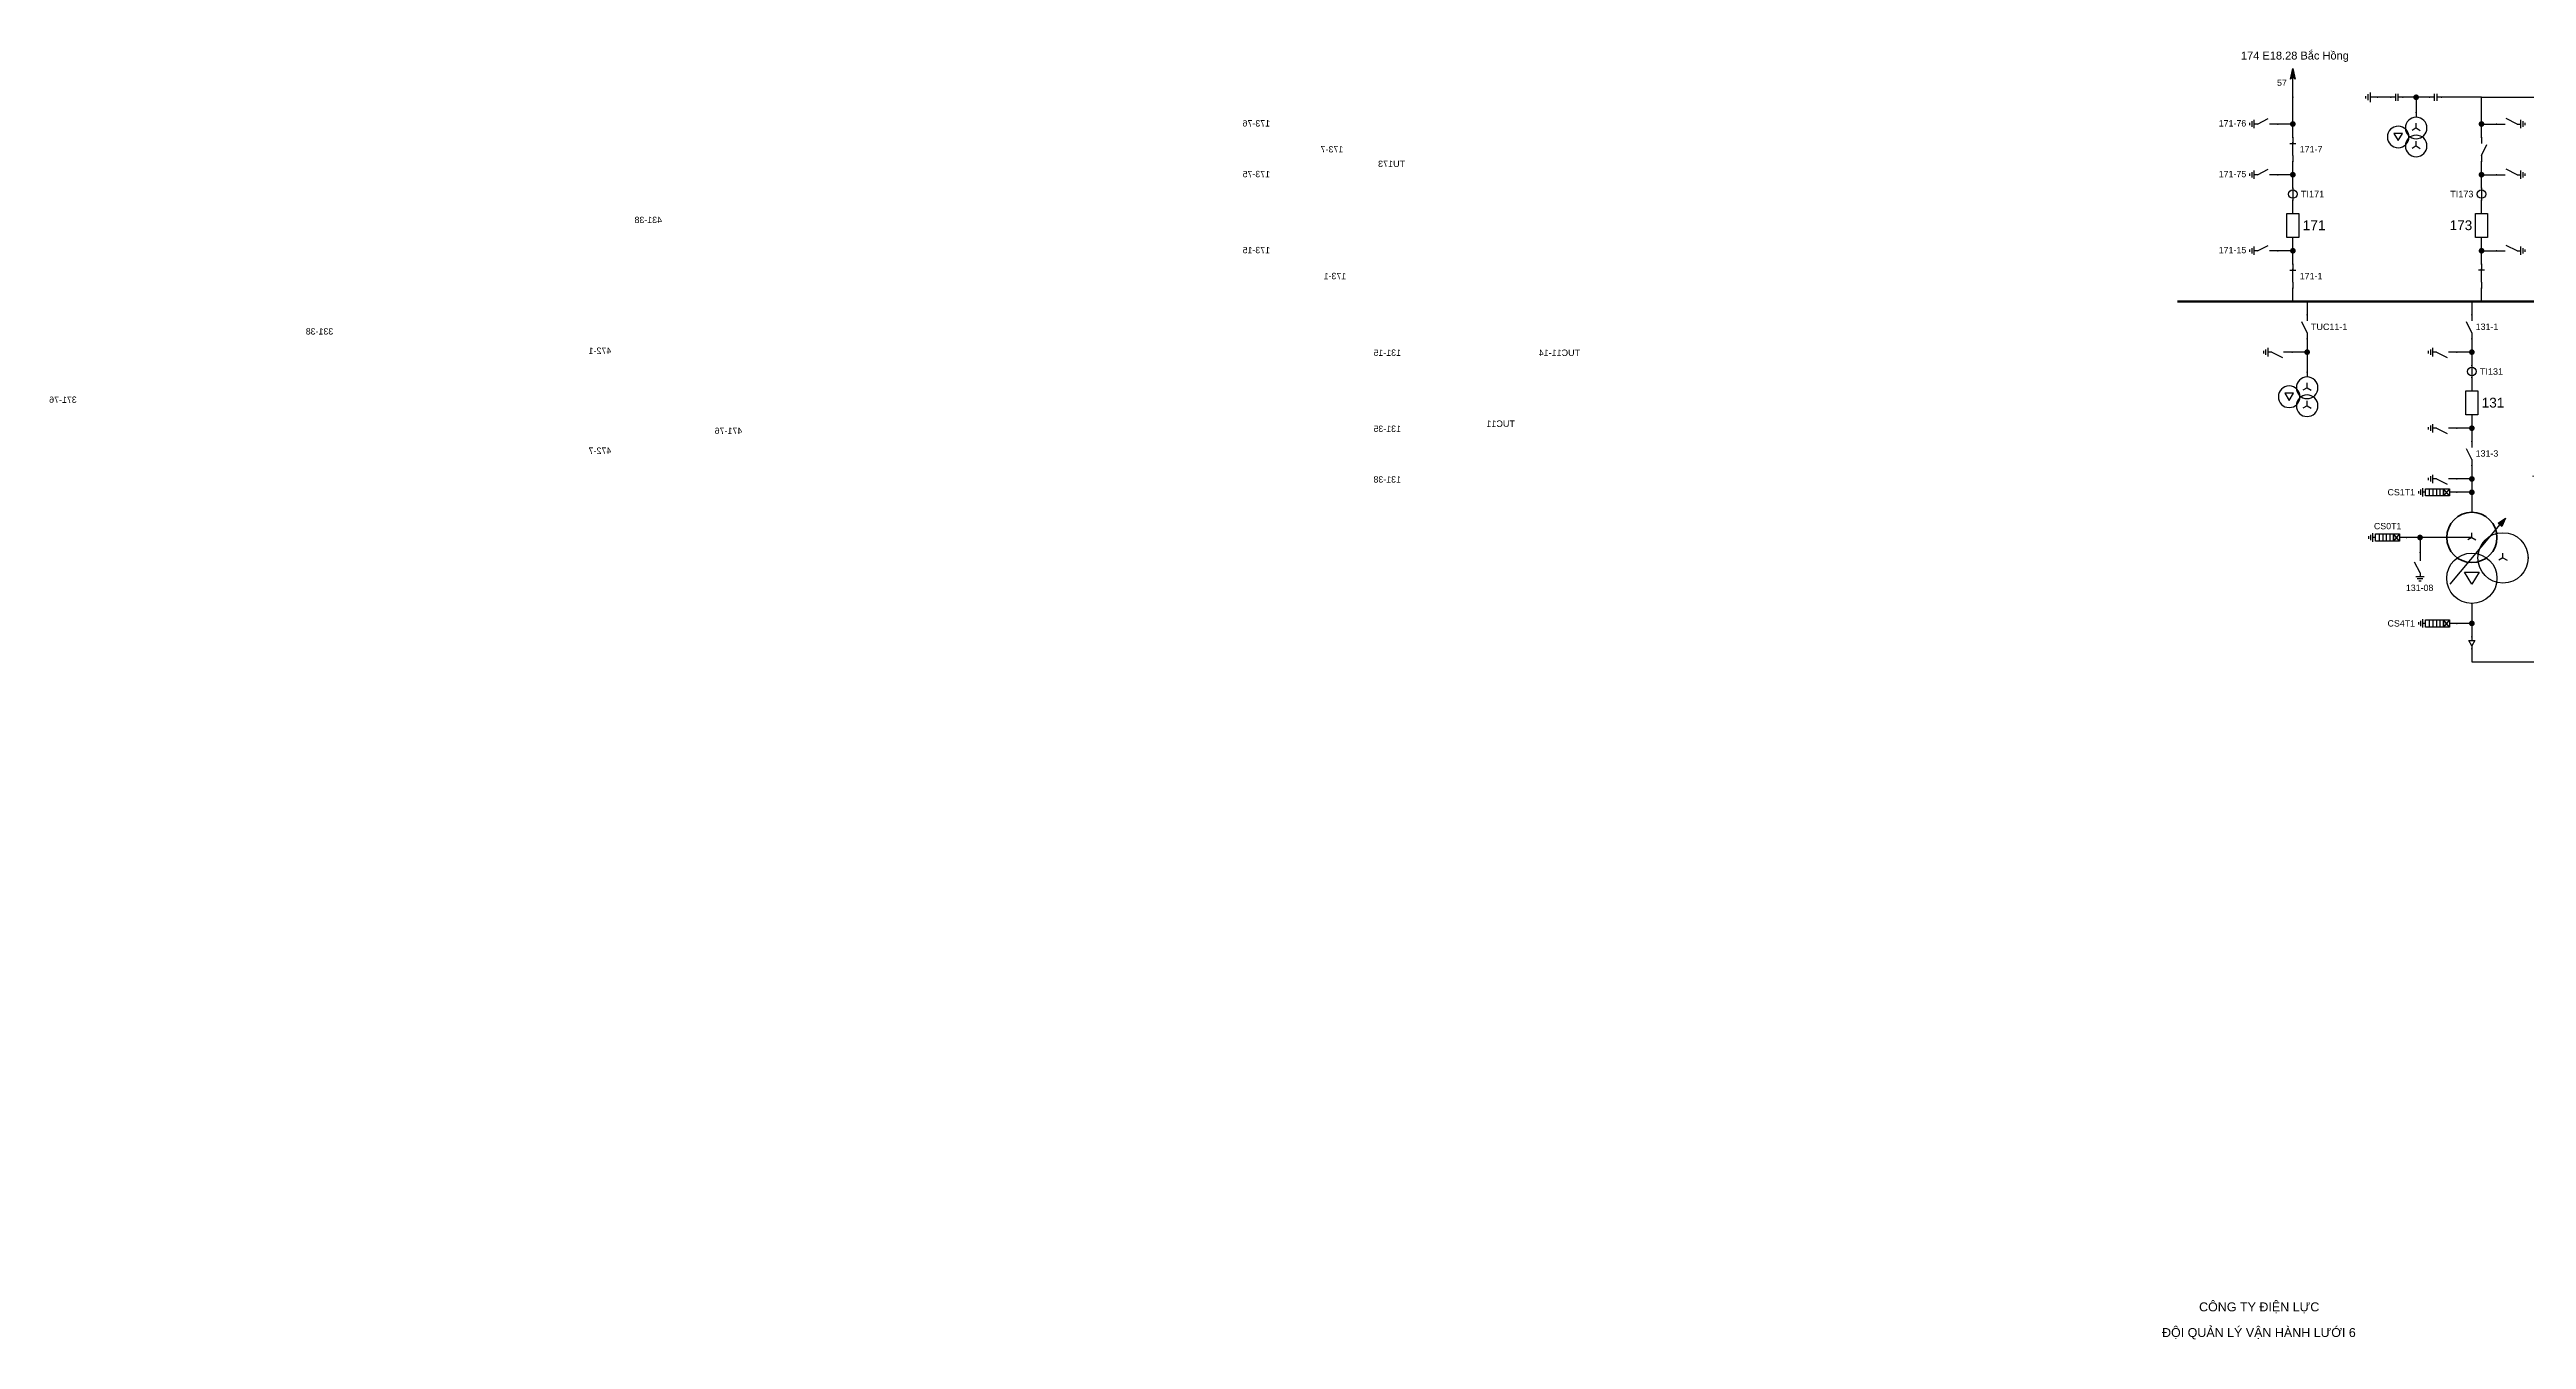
# Model space of a CAD drawing. Header units: millimetres. Extents: x -386 to 411, y 7 to 290.
# Drawn here: x -386 to 131, y 11 to 281 of the extents above; entities that cross this region are included whole.
import ezdxf

# ---------------------------------------------------------------- set-up
doc = ezdxf.new("R2010")
doc.units = ezdxf.units.MM
for name, color, linetype, lineweight in [('BUSBAR_110KV', 1, 'Continuous', 50), ('GROUND', 3, 'Continuous', 25), ('HV_110KV', 1, 'Continuous', 25), ('MV_22KV', 5, 'Continuous', 25), ('MV_35KV', 30, 'Continuous', 25)]:
    doc.layers.add(name, color=color, linetype=linetype, lineweight=lineweight)
doc.layers.add('SYM_PORTS', color=8, linetype='Continuous', plot=False)
doc.layers.add('TEXT', color=7, linetype='Continuous')
doc.styles.add('SLD_TEXT', font='arial.ttf')

# ---------------------------------------------------------------- blocks, each defined once
blk = doc.blocks.new('SYM_DISCONNECTOR_CLOSED')
at = {"lineweight": 25}
for points in [[(-0.625, 1.25), (0.625, 1.25)], [(0, 2.5), (0, 1.25)], [(0, -1.25), (0, 1.5)], [(0, -1.25), (0, -2.5)]]:
    blk.add_lwpolyline(points, dxfattribs=at)
at = {"layer": 'SYM_PORTS'}
for p in [(0, 2.5), (0, -2.5)]:
    blk.add_point(p, dxfattribs=at)
blk.add_attdef('DEVICE_CODE', (1.625, -0.5), '', height=2)
blk = doc.blocks.new('SYM_EARTHING_SWITCH_OPEN')
at = {"lineweight": 25}
for points in [[(0, -1.25), (-1.125, 1)], [(0, 3), (0, 1.25)], [(-0.875, -2), (0.875, -2)], [(-0.5625, -2.4375), (0.5625, -2.4375)], [(-0.25, -2.875), (0.25, -2.875)], [(0, -1.25), (0, -2)]]:
    blk.add_lwpolyline(points, dxfattribs=at)
at = {"layer": 'SYM_PORTS'}
blk.add_point((0, 3), dxfattribs=at)
blk.add_attdef('DEVICE_CODE', (1.875, 0), '', height=2)
blk = doc.blocks.new('SYM_CIRCUIT_BREAKER')
at = {"lineweight": 25}
blk.add_lwpolyline([(-1.25, 2.5), (1.25, 2.5), (1.25, -2.5), (-1.25, -2.5)], close=True, dxfattribs=at)
at = {"layer": 'SYM_PORTS'}
for p in [(0, 2.5), (0, -2.5)]:
    blk.add_point(p, dxfattribs=at)
blk.add_attdef('DEVICE_CODE', (2.25, -0.5), '', height=2)
at = {"flags": 1}
blk.add_attdef('RATING', (2.25, -3.5), '', height=2, dxfattribs=at)
blk = doc.blocks.new('SYM_CURRENT_TRANSFORMER')
at = {"lineweight": 25}
blk.add_lwpolyline([(0, 1.25), (0, -1.25)], dxfattribs=at)
blk.add_circle((0, 0), 0.875, dxfattribs=at)
at = {"layer": 'SYM_PORTS'}
for p in [(0, 1.25), (0, -1.25)]:
    blk.add_point(p, dxfattribs=at)
blk.add_attdef('DEVICE_CODE', (1.875, -1.75), '', height=2)
at = {"flags": 1}
blk.add_attdef('RATIO', (1.875, -4.75), '', height=2, dxfattribs=at)
blk = doc.blocks.new('SYM_LINE_FEEDER_ARROW')
blk.add_hatch(color=7).paths.add_polyline_path([(0, -3), (-0.5, -0.75), (0, -1.25), (0.5, -0.75)])
at = {"lineweight": 25}
blk.add_lwpolyline([(0, 3), (0, -1.25)], dxfattribs=at)
blk.add_lwpolyline([(0, -3), (-0.5, -0.75), (0, -1.25), (0.5, -0.75)], close=True, dxfattribs=at)
at = {"layer": 'SYM_PORTS'}
blk.add_point((0, 3), dxfattribs=at)
blk.add_attdef('LINE_NAME', (1.5, 0), '', height=2)
blk = doc.blocks.new('SYM_DISCONNECTOR_OPEN')
at = {"lineweight": 25}
for points in [[(0, -1.25), (-1.125, 1)], [(0, 2.5), (0, 1.25)], [(0, -1.25), (0, -2.5)]]:
    blk.add_lwpolyline(points, dxfattribs=at)
at = {"layer": 'SYM_PORTS'}
for p in [(0, 2.5), (0, -2.5)]:
    blk.add_point(p, dxfattribs=at)
blk.add_attdef('DEVICE_CODE', (1, -0.5), '', height=2)
blk = doc.blocks.new('SYM_COUPLING_CAPACITOR')
at = {"lineweight": 25}
for points in [[(-0.75, 0.25), (0.75, 0.25)], [(0, 1.25), (0, 0.25)], [(-0.75, -0.25), (0.75, -0.25)], [(0, -0.25), (0, -1.25)]]:
    blk.add_lwpolyline(points, dxfattribs=at)
at = {"layer": 'SYM_PORTS'}
for p in [(0, 1.25), (0, -1.25)]:
    blk.add_point(p, dxfattribs=at)
blk.add_attdef('DEVICE_CODE', (1.75, -1.75), '', height=2)
blk = doc.blocks.new('SYM_VOLTAGE_TRANSFORMER')
at = {"lineweight": 25}
for points in [[(0, 1.375), (-0.8625, 0.875)], [(0, 4.625), (0, 3.625)], [(0, 1.375), (0, 2.375)], [(0, 1.375), (0.8625, 0.875)], [(0, -2.375), (-0.8625, -2.875)], [(0, -2.375), (0, -1.375)], [(0, -2.375), (0.8625, -2.875)]]:
    blk.add_lwpolyline(points, dxfattribs=at)
blk.add_lwpolyline([(2.875, 0.25), (4.625, 0.25), (3.75, -1.25)], close=True, dxfattribs=at)
for centre in [(0, 1.375), (3.75, -0.5), (0, -2.375)]:
    blk.add_circle(centre, 2.25, dxfattribs=at)
at = {"layer": 'SYM_PORTS'}
blk.add_point((0, 4.625), dxfattribs=at)
blk.add_attdef('DEVICE_CODE', (7, 1.625), '', height=2)
at = {"flags": 1}
blk.add_attdef('RATIO', (7, -1.375), '', height=2, dxfattribs=at)
blk = doc.blocks.new('SYM_GROUND_SYMBOL')
at = {"lineweight": 25}
for points in [[(0, 1.25), (0, -0.25)], [(-1, -0.25), (1, -0.25)], [(-0.625, -0.75), (0.625, -0.75)], [(-0.25, -1.25), (0.25, -1.25)]]:
    blk.add_lwpolyline(points, dxfattribs=at)
at = {"layer": 'SYM_PORTS'}
blk.add_point((0, 1.25), dxfattribs=at)
blk = doc.blocks.new('SYM_SURGE_ARRESTER')
at = {"lineweight": 25}
for points in [[(-0.75, 2.5), (0.75, 2.5), (0.75, 1.25), (-0.75, 1.25)], [(-0.75, 1.25), (0.75, 1.25), (0.75, -2.5), (-0.75, -2.5)]]:
    blk.add_lwpolyline(points, close=True, dxfattribs=at)
for points in [[(-0.75, 2.5), (0.75, 1.25)], [(0.75, 2.5), (-0.75, 1.25)], [(-0.75, 0.5), (0.75, 0.5)], [(0, 4), (0, 2.5)], [(-0.875, -3.125), (0.875, -3.125)], [(-0.75, -0.25), (0.75, -0.25)], [(-0.75, -1), (0.75, -1)], [(-0.75, -1.75), (0.75, -1.75)], [(-0.5625, -3.5625), (0.5625, -3.5625)], [(-0.25, -4), (0.25, -4)], [(0, -2.5), (0, -3.125)]]:
    blk.add_lwpolyline(points, dxfattribs=at)
at = {"layer": 'SYM_PORTS'}
blk.add_point((0, 4), dxfattribs=at)
blk.add_attdef('DEVICE_CODE', (1.875, 1), '', height=2)
blk = doc.blocks.new('SYM_TRANSFORMER_3W')
blk.add_hatch(color=7).paths.add_polyline_path([(3.75, 8.25), (3.0125, 6.575), (2.2375, 7.225)])
at = {"lineweight": 25}
for points in [[(-7.75, -5.5), (3.0125, 7.35)], [(-3.25, 4.25), (-3.25, 5.25)], [(-3.25, 4.25), (-8.5, 4.25)], [(-3.25, 4.25), (-4.1125, 3.75)], [(-3.25, 4.25), (-2.3875, 3.75)], [(3.25, 0), (2.3875, -0.5)], [(3.25, 0), (3.25, 1)], [(3.25, 0), (4.1125, -0.5)]]:
    blk.add_lwpolyline(points, dxfattribs=at)
for points in [[(3.75, 8.25), (3.0125, 6.575), (2.2375, 7.225)], [(-4.75, -3), (-1.75, -3), (-3.25, -5.5)]]:
    blk.add_lwpolyline(points, close=True, dxfattribs=at)
at = {"lineweight": 50}
blk.add_circle((-3.25, 4.25), 5.25, dxfattribs=at)
at = {"lineweight": 25}
for centre in [(3.25, 0), (-3.25, -4.25)]:
    blk.add_circle(centre, 5.25, dxfattribs=at)
at = {"layer": 'SYM_PORTS'}
for p in [(-3.25, 9.5), (-8.5, 4.25), (8.5, 0), (-3.25, -9.5)]:
    blk.add_point(p, dxfattribs=at)
blk.add_attdef('DEVICE_CODE', (9.5, 6.5), '', height=2)
at = {"flags": 1}
for tag, p in [('POWER', (9.5, 3.5)), ('VOLTAGE_RATIO', (9.5, 0.5))]:
    blk.add_attdef(tag, p, '', height=2, dxfattribs=at)
blk = doc.blocks.new('SYM_CABLE_TERMINATION')
at = {"lineweight": 25}
blk.add_lwpolyline([(-0.625, 0.5), (0.625, 0.5), (0, -0.625)], close=True, dxfattribs=at)
for points in [[(0, 1.25), (0, 0.5)], [(0, -0.625), (0, -1.25)]]:
    blk.add_lwpolyline(points, dxfattribs=at)
at = {"layer": 'SYM_PORTS'}
for p in [(0, 1.25), (0, -1.25)]:
    blk.add_point(p, dxfattribs=at)

msp = doc.modelspace()

# ---------------------------------------------------------------- hatches: boundary and pattern name
at = {"layer": 'HV_110KV'}
h = msp.add_hatch(color=7, dxfattribs=at)
edge = h.paths.add_edge_path()
edge.add_arc((107.89, 270.56), 0.6, 0, 360)
h = msp.add_hatch(color=7, dxfattribs=at)
edge = h.paths.add_edge_path()
edge.add_arc((82.15, 264.98), 0.6, 0, 360)
h = msp.add_hatch(color=7, dxfattribs=at)
edge = h.paths.add_edge_path()
edge.add_arc((121.54, 264.98), 0.6, 0, 360)
h = msp.add_hatch(color=7, dxfattribs=at)
edge = h.paths.add_edge_path()
edge.add_arc((82.15, 254.4), 0.6, 0, 360)
h = msp.add_hatch(color=7, dxfattribs=at)
edge = h.paths.add_edge_path()
edge.add_arc((121.54, 254.4), 0.6, 0, 360)
h = msp.add_hatch(color=7, dxfattribs=at)
edge = h.paths.add_edge_path()
edge.add_arc((82.15, 238.53), 0.6, 0, 360)
h = msp.add_hatch(color=7, dxfattribs=at)
edge = h.paths.add_edge_path()
edge.add_arc((121.54, 238.53), 0.6, 0, 360)
h = msp.add_hatch(color=7, dxfattribs=at)
edge = h.paths.add_edge_path()
edge.add_arc((85.13, 217.38), 0.6, 0, 360)
h = msp.add_hatch(color=7, dxfattribs=at)
edge = h.paths.add_edge_path()
edge.add_arc((119.52, 217.38), 0.6, 0, 360)
h = msp.add_hatch(color=7, dxfattribs=at)
edge = h.paths.add_edge_path()
edge.add_arc((119.52, 201.51), 0.6, 0, 360)
h = msp.add_hatch(color=7, dxfattribs=at)
edge = h.paths.add_edge_path()
edge.add_arc((119.52, 190.93), 0.6, 0, 360)
h = msp.add_hatch(color=7, dxfattribs=at)
edge = h.paths.add_edge_path()
edge.add_arc((119.52, 188.14), 0.6, 0, 360)
h = msp.add_hatch(color=7, dxfattribs=at)
edge = h.paths.add_edge_path()
edge.add_arc((108.7, 178.71), 0.6, 0, 360)
at = {"layer": 'MV_22KV'}
h = msp.add_hatch(color=7, dxfattribs=at)
edge = h.paths.add_edge_path()
edge.add_arc((119.52, 160.78), 0.6, 0, 360)

# ---------------------------------------------------------------- linework, layer by layer
at = {"layer": 'BUSBAR_110KV', "const_width": 0.513}
msp.add_lwpolyline([(58, 227.96), (188.78, 227.96)], dxfattribs=at)
at = {"layer": 'GROUND'}
msp.add_lwpolyline([(102.6, 270.56), (99.81, 270.56)], dxfattribs=at)
at = {"layer": 'HV_110KV'}
for points in [[(82.15, 264.98), (82.15, 270.56)], [(107.89, 270.56), (105.1, 270.56)], [(110.68, 270.56), (107.89, 270.56)], [(107.89, 270.56), (107.89, 267.4)], [(121.54, 270.56), (113.18, 270.56)], [(121.54, 264.98), (121.54, 270.56)], [(121.54, 270.56), (138.28, 270.56)], [(82.15, 264.98), (78.99, 264.98)], [(82.15, 262.19), (82.15, 264.98)], [(121.54, 262.19), (121.54, 264.98)], [(121.54, 264.98), (124.7, 264.98)], [(82.15, 254.4), (78.99, 254.4)], [(82.15, 254.4), (82.15, 257.19)], [(82.15, 251.61), (82.15, 254.4)], [(121.54, 254.4), (121.54, 257.19)], [(121.54, 251.61), (121.54, 254.4)], [(121.54, 254.4), (124.7, 254.4)], [(82.15, 246.32), (82.15, 249.11)], [(121.54, 246.32), (121.54, 249.11)], [(82.15, 238.53), (78.99, 238.53)], [(82.15, 238.53), (82.15, 241.32)], [(82.15, 235.74), (82.15, 238.53)], [(121.54, 238.53), (121.54, 241.32)], [(121.54, 235.74), (121.54, 238.53)], [(121.54, 238.53), (124.7, 238.53)], [(82.15, 227.96), (82.15, 230.74)], [(85.13, 227.96), (85.13, 225.17)], [(119.52, 227.96), (119.52, 225.17)], [(121.54, 227.96), (121.54, 230.74)], [(85.13, 217.38), (81.98, 217.38)], [(85.13, 220.17), (85.13, 217.38)], [(85.13, 217.38), (85.13, 213.19)], [(119.52, 217.38), (116.37, 217.38)], [(119.52, 220.17), (119.52, 217.38)], [(119.52, 217.38), (119.52, 214.59)], [(119.52, 212.09), (119.52, 209.3)], [(119.52, 204.3), (119.52, 201.51)], [(119.52, 201.51), (116.37, 201.51)], [(119.52, 201.51), (119.52, 198.72)], [(119.52, 193.72), (119.52, 190.93)], [(119.52, 190.93), (116.37, 190.93)], [(119.52, 188.14), (116.37, 188.14)], [(119.52, 190.93), (119.52, 188.14)], [(119.52, 188.14), (119.52, 183.96)], [(108.7, 178.71), (105.91, 178.71)], [(114.27, 178.71), (108.7, 178.71)], [(108.7, 178.71), (108.7, 175.56)]]:
    msp.add_lwpolyline(points, dxfattribs=at)
at = {"layer": 'MV_22KV'}
for points in [[(119.52, 155.49), (119.52, 152.79), (231, 152.79), (231, 252.81), (248.5, 252.81), (248.5, 250.11)], [(119.52, 160.78), (116.37, 160.78)], [(119.52, 164.96), (119.52, 160.78)], [(119.52, 160.78), (119.52, 157.99)]]:
    msp.add_lwpolyline(points, dxfattribs=at)

# ---------------------------------------------------------------- block references
at = {"layer": 'GROUND', "rotation": 270}
msp.add_blockref('SYM_GROUND_SYMBOL', (98.56, 270.56), dxfattribs=at)
at = {"layer": 'HV_110KV'}
for name, p, rotation in [('SYM_LINE_FEEDER_ARROW', (82.15, 273.56), 180), ('SYM_COUPLING_CAPACITOR', (103.85, 270.56), 270), ('SYM_COUPLING_CAPACITOR', (111.93, 270.56), 270)]:
    msp.add_blockref(name, p, dxfattribs=dict(at, rotation=rotation))
ref = msp.add_blockref('SYM_EARTHING_SWITCH_OPEN', (127.7, 264.98), dxfattribs=dict(at, xscale=-1, rotation=90))
ref.add_attrib('DEVICE_CODE', '173-76', (131.37, 264.46), dxfattribs={"layer": 'TEXT', "extrusion": (0, 0, -1), "height": 1.323, "style": 'SLD_TEXT'})
ref = msp.add_blockref('SYM_VOLTAGE_TRANSFORMER', (107.89, 262.78), dxfattribs=dict(at, xscale=-1))
ref.add_attrib('DEVICE_CODE', 'TU173', (103.19, 256), dxfattribs={"layer": 'TEXT', "extrusion": (0, 0, -1), "height": 1.348, "style": 'SLD_TEXT'})
ref = msp.add_blockref('SYM_EARTHING_SWITCH_OPEN', (75.99, 264.98), dxfattribs=dict(at, rotation=270))
ref.add_attrib('DEVICE_CODE', '171-76', (66.67, 264.46), dxfattribs={"layer": 'TEXT', "height": 1.323, "style": 'SLD_TEXT'})
ref = msp.add_blockref('SYM_DISCONNECTOR_OPEN', (121.54, 259.69), dxfattribs=dict(at, xscale=-1))
ref.add_attrib('DEVICE_CODE', '173-7', (116.09, 259.05), dxfattribs={"layer": 'TEXT', "extrusion": (0, 0, -1), "height": 1.325, "style": 'SLD_TEXT'})
ref = msp.add_blockref('SYM_DISCONNECTOR_CLOSED', (82.15, 259.69), dxfattribs=at)
ref.add_attrib('DEVICE_CODE', '171-7', (83.57, 259.04), dxfattribs={"layer": 'TEXT', "height": 1.336, "style": 'SLD_TEXT'})
ref = msp.add_blockref('SYM_EARTHING_SWITCH_OPEN', (127.7, 254.4), dxfattribs=dict(at, xscale=-1, rotation=90))
ref.add_attrib('DEVICE_CODE', '173-75', (131.37, 253.88), dxfattribs={"layer": 'TEXT', "extrusion": (0, 0, -1), "height": 1.323, "style": 'SLD_TEXT'})
ref = msp.add_blockref('SYM_EARTHING_SWITCH_OPEN', (75.99, 254.4), dxfattribs=dict(at, rotation=270))
ref.add_attrib('DEVICE_CODE', '171-75', (66.67, 253.88), dxfattribs={"layer": 'TEXT', "height": 1.323, "style": 'SLD_TEXT'})
ref = msp.add_blockref('SYM_CURRENT_TRANSFORMER', (82.15, 250.36), dxfattribs=at)
ref.add_attrib('DEVICE_CODE', 'TI171', (83.82, 249.68), dxfattribs={"layer": 'TEXT', "height": 1.367, "style": 'SLD_TEXT'})
ref = msp.add_blockref('SYM_CURRENT_TRANSFORMER', (121.54, 250.36), dxfattribs=at)
ref.add_attrib('DEVICE_CODE', 'TI173', (115, 249.69), dxfattribs={"layer": 'TEXT', "height": 1.356, "style": 'SLD_TEXT'})
ref = msp.add_blockref('SYM_CIRCUIT_BREAKER', (82.15, 243.82), dxfattribs=at)
ref.add_attrib('DEVICE_CODE', '171', (84.2, 242.83), dxfattribs={"layer": 'TEXT', "height": 2.051, "style": 'SLD_TEXT'})
ref = msp.add_blockref('SYM_CIRCUIT_BREAKER', (121.54, 243.82), dxfattribs=at)
ref.add_attrib('DEVICE_CODE', '173', (114.87, 242.84), dxfattribs={"layer": 'TEXT', "height": 2.033, "style": 'SLD_TEXT'})
ref = msp.add_blockref('SYM_EARTHING_SWITCH_OPEN', (127.7, 238.53), dxfattribs=dict(at, xscale=-1, rotation=90))
ref.add_attrib('DEVICE_CODE', '173-15', (131.37, 238.02), dxfattribs={"layer": 'TEXT', "extrusion": (0, 0, -1), "height": 1.323, "style": 'SLD_TEXT'})
ref = msp.add_blockref('SYM_EARTHING_SWITCH_OPEN', (75.99, 238.53), dxfattribs=dict(at, rotation=270))
ref.add_attrib('DEVICE_CODE', '171-15', (66.67, 238.02), dxfattribs={"layer": 'TEXT', "height": 1.323, "style": 'SLD_TEXT'})
ref = msp.add_blockref('SYM_DISCONNECTOR_CLOSED', (121.54, 233.24), dxfattribs=dict(at, xscale=-1))
ref.add_attrib('DEVICE_CODE', '173-1', (115.47, 232.6), dxfattribs={"layer": 'TEXT', "extrusion": (0, 0, -1), "height": 1.325, "style": 'SLD_TEXT'})
ref = msp.add_blockref('SYM_DISCONNECTOR_CLOSED', (82.15, 233.24), dxfattribs=at)
ref.add_attrib('DEVICE_CODE', '171-1', (83.57, 232.59), dxfattribs={"layer": 'TEXT', "height": 1.336, "style": 'SLD_TEXT'})
ref = msp.add_blockref('SYM_DISCONNECTOR_OPEN', (85.13, 222.67), dxfattribs=at)
ref.add_attrib('DEVICE_CODE', 'TUC11-1', (85.93, 221.99), dxfattribs={"layer": 'TEXT', "height": 1.343, "style": 'SLD_TEXT'})
ref = msp.add_blockref('SYM_DISCONNECTOR_OPEN', (119.52, 222.67), dxfattribs=at)
ref.add_attrib('DEVICE_CODE', '131-1', (120.32, 222.02), dxfattribs={"layer": 'TEXT', "height": 1.322, "style": 'SLD_TEXT'})
ref = msp.add_blockref('SYM_EARTHING_SWITCH_OPEN', (113.37, 217.38), dxfattribs=dict(at, xscale=-1, rotation=270))
ref.add_attrib('DEVICE_CODE', '131-15', (104.05, 216.61), dxfattribs={"layer": 'TEXT', "extrusion": (0, 0, -1), "height": 1.32, "style": 'SLD_TEXT'})
ref = msp.add_blockref('SYM_EARTHING_SWITCH_OPEN', (78.98, 217.38), dxfattribs=dict(at, xscale=-1, rotation=270))
ref.add_attrib('DEVICE_CODE', 'TUC11-14', (66.67, 216.58), dxfattribs={"layer": 'TEXT', "extrusion": (0, 0, -1), "height": 1.339, "style": 'SLD_TEXT'})
ref = msp.add_blockref('SYM_VOLTAGE_TRANSFORMER', (85.13, 208.57), dxfattribs=dict(at, xscale=-1))
ref.add_attrib('DEVICE_CODE', 'TUC11', (80.27, 201.78), dxfattribs={"layer": 'TEXT', "extrusion": (0, 0, -1), "height": 1.344, "style": 'SLD_TEXT'})
ref = msp.add_blockref('SYM_CURRENT_TRANSFORMER', (119.52, 213.34), dxfattribs=at)
ref.add_attrib('DEVICE_CODE', 'TI131', (121.2, 212.66), dxfattribs={"layer": 'TEXT', "height": 1.353, "style": 'SLD_TEXT'})
ref = msp.add_blockref('SYM_CIRCUIT_BREAKER', (119.52, 206.8), dxfattribs=at)
ref.add_attrib('DEVICE_CODE', '131', (121.57, 205.82), dxfattribs={"layer": 'TEXT', "height": 2.033, "style": 'SLD_TEXT'})
ref = msp.add_blockref('SYM_EARTHING_SWITCH_OPEN', (113.37, 201.51), dxfattribs=dict(at, xscale=-1, rotation=270))
ref.add_attrib('DEVICE_CODE', '131-35', (104.05, 200.74), dxfattribs={"layer": 'TEXT', "extrusion": (0, 0, -1), "height": 1.32, "style": 'SLD_TEXT'})
ref = msp.add_blockref('SYM_DISCONNECTOR_OPEN', (119.52, 196.22), dxfattribs=at)
ref.add_attrib('DEVICE_CODE', '131-3', (120.32, 195.58), dxfattribs={"layer": 'TEXT', "height": 1.322, "style": 'SLD_TEXT'})
ref = msp.add_blockref('SYM_EARTHING_SWITCH_OPEN', (113.37, 190.93), dxfattribs=dict(at, xscale=-1, rotation=270))
ref.add_attrib('DEVICE_CODE', '131-38', (104.05, 190.17), dxfattribs={"layer": 'TEXT', "extrusion": (0, 0, -1), "height": 1.32, "style": 'SLD_TEXT'})
ref = msp.add_blockref('SYM_TRANSFORMER_3W', (122.77, 174.46), dxfattribs=at)
ref.add_attrib('DEVICE_CODE', 'T1', (132.07, 189.8), dxfattribs={"layer": 'TEXT', "height": 1.794, "style": 'SLD_TEXT'})
ref = msp.add_blockref('SYM_SURGE_ARRESTER', (112.37, 188.14), dxfattribs=dict(at, rotation=270))
ref.add_attrib('DEVICE_CODE', 'CS1T1', (101.92, 187.49), dxfattribs={"layer": 'TEXT', "height": 1.318, "style": 'SLD_TEXT'})
ref = msp.add_blockref('SYM_SURGE_ARRESTER', (101.91, 178.71), dxfattribs=dict(at, rotation=270))
ref.add_attrib('DEVICE_CODE', 'CS0T1', (99.08, 180.43), dxfattribs={"layer": 'TEXT', "height": 1.318, "style": 'SLD_TEXT'})
ref = msp.add_blockref('SYM_EARTHING_SWITCH_OPEN', (108.7, 172.56), dxfattribs=at)
ref.add_attrib('DEVICE_CODE', '131-08', (105.75, 167.55), dxfattribs={"layer": 'TEXT', "height": 1.32, "style": 'SLD_TEXT'})
at = {"layer": 'MV_22KV'}
ref = msp.add_blockref('SYM_EARTHING_SWITCH_OPEN', (254.65, 244.82), dxfattribs=dict(at, xscale=-1, rotation=90))
ref.add_attrib('DEVICE_CODE', '431-38', (258.33, 244.31), dxfattribs={"layer": 'TEXT', "extrusion": (0, 0, -1), "height": 1.32, "style": 'SLD_TEXT'})
ref = msp.add_blockref('SYM_DISCONNECTOR_CLOSED', (274.98, 217.67), dxfattribs=dict(at, xscale=-1))
ref.add_attrib('DEVICE_CODE', '472-1', (268.91, 217.01), dxfattribs={"layer": 'TEXT', "extrusion": (0, 0, -1), "height": 1.336, "style": 'SLD_TEXT'})
ref = msp.add_blockref('SYM_EARTHING_SWITCH_OPEN', (250.9, 201.09), dxfattribs=dict(at, xscale=-1, rotation=270))
ref.add_attrib('DEVICE_CODE', '471-76', (241.58, 200.32), dxfattribs={"layer": 'TEXT', "extrusion": (0, 0, -1), "height": 1.323, "style": 'SLD_TEXT'})
ref = msp.add_blockref('SYM_DISCONNECTOR_CLOSED', (274.98, 196.8), dxfattribs=dict(at, xscale=-1))
ref.add_attrib('DEVICE_CODE', '472-7', (268.91, 196.15), dxfattribs={"layer": 'TEXT', "extrusion": (0, 0, -1), "height": 1.336, "style": 'SLD_TEXT'})
ref = msp.add_blockref('SYM_SURGE_ARRESTER', (112.37, 160.78), dxfattribs=dict(at, rotation=270))
ref.add_attrib('DEVICE_CODE', 'CS4T1', (101.92, 160.13), dxfattribs={"layer": 'TEXT', "height": 1.318, "style": 'SLD_TEXT'})
msp.add_blockref('SYM_CABLE_TERMINATION', (119.52, 156.74), dxfattribs=at)
at = {"layer": 'MV_35KV'}
ref = msp.add_blockref('SYM_EARTHING_SWITCH_OPEN', (329.92, 217.34), dxfattribs=dict(at, xscale=-1, rotation=180))
ref.add_attrib('DEVICE_CODE', '331-38', (326.97, 221.06), dxfattribs={"layer": 'TEXT', "extrusion": (0, 0, -1), "height": 1.32, "style": 'SLD_TEXT'})
ref = msp.add_blockref('SYM_EARTHING_SWITCH_OPEN', (383.23, 211.8), dxfattribs=dict(at, xscale=-1))
ref.add_attrib('DEVICE_CODE', '371-76', (380.53, 206.8), dxfattribs={"layer": 'TEXT', "extrusion": (0, 0, -1), "height": 1.323, "style": 'SLD_TEXT'})

# ---------------------------------------------------------------- texts
at = {"layer": 'TEXT', "attachment_point": 7, "style": 'SLD_TEXT'}
for s, insert, char_height in [('174 E18.28 Bắc Hồng', (71.32, 277.94), 1.6481), ('57', (78.85, 272.93), 1.314), ('CÔNG TY ĐIỆN LỰC', (62.57, 16.83), 1.8658), ('ĐỘI QUẢN LÝ VẬN HÀNH LƯỚI 6', (54.84, 11.38), 1.8623)]:
    msp.add_mtext(s, dxfattribs=dict(at, insert=insert, char_height=char_height))

doc.saveas('drawing.dxf')
